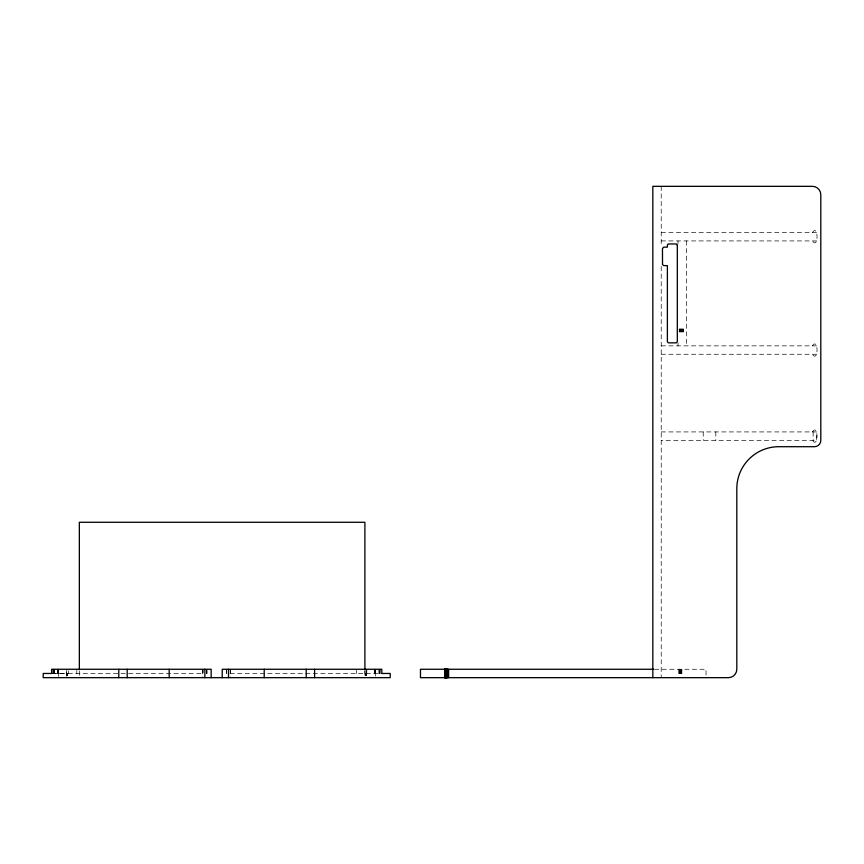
<?xml version="1.0" encoding="UTF-8"?>
<svg xmlns="http://www.w3.org/2000/svg" width="864" height="864" viewBox="0 0 864 864"><rect width="100%" height="100%" fill="white"/><g stroke="black" fill="none" stroke-linecap="round" stroke-linejoin="round"><path stroke-width="0.65" stroke-dasharray="4.32 3.24" d="M812.398 232.524C818.586 223.452 818.586 250.009 812.398 240.926M812.398 345.859C818.586 336.776 818.586 363.334 812.398 354.262M812.398 431.924C818.586 422.842 818.586 449.399 812.398 440.327M661.219 232.524L816.599 232.524M661.219 240.926L816.599 240.926M679.223 329.065L686.416 329.065M679.223 329.173L686.416 329.249M679.223 329.357L686.416 329.357M679.223 329.486L686.416 329.486M679.223 329.8L686.416 329.8M679.223 329.983L686.416 329.983M679.223 330.188L686.416 330.188M679.223 330.404L686.416 330.404M679.223 330.631L686.416 330.631M679.223 330.88L686.416 330.88M679.223 331.139L686.416 331.139M679.223 331.398L686.416 331.398M679.223 331.668L686.416 331.668M679.223 331.938L686.416 331.938M661.219 345.859L816.599 345.859M661.219 354.262L816.599 354.262M661.219 431.924L816.599 431.924L816.588 440.327L661.219 440.327M654.512 669.265L706.039 669.265L706.039 677.668M52.952 673.466L203.062 673.456L202.975 670.313M51.602 673.466L68.396 673.466L68.396 669.265M206.226 673.456L206.971 673.456L206.982 669.265M226.8 673.456L226.422 669.265M230.008 673.456L381.802 673.466M813.132 431.924L813.132 440.327M715.813 431.924L715.813 440.327M703.22 431.924L703.22 440.327M686.416 240.926L686.416 345.859M681.88 669.265L681.836 676.469M681.696 669.265L681.696 676.469M681.469 669.265L681.599 676.469M681.318 669.265L681.318 676.469M681.156 669.265L681.156 676.469M680.962 669.265L680.962 676.469M680.767 669.265L680.767 676.469M680.551 669.265L680.551 676.469M680.314 669.265L680.314 676.469M680.076 669.265L680.076 676.469M679.817 669.265L679.817 676.469M679.558 669.265L679.558 676.469M679.288 669.265L679.288 676.469M678.737 669.265L678.737 676.469M678.024 240.926L678.024 243.95M678.024 342.835L678.024 345.859M661.219 186.332L661.219 246.305M661.219 266.49L661.219 677.668M380.095 669.265L379.987 676.469M379.879 669.265L379.879 676.469M379.631 669.265L379.631 676.469M379.501 669.265L379.501 676.469M379.231 669.265L379.231 676.469M378.95 669.265L378.95 676.469M375.602 669.265L375.624 676.469L375.494 669.265M375.257 669.265L375.386 676.469M375.106 669.265L375.181 676.469M374.933 669.265L375.019 676.469M374.76 669.265L374.846 676.469M374.684 669.265L374.684 676.469M366.779 669.265L366.779 676.469M366.66 669.265L366.671 676.469M366.584 669.265L366.584 675.562M366.314 673.466L366.314 675.562M366.077 673.466L366.152 675.562M366.012 673.466L365.947 675.562M365.72 673.466L365.71 675.562M365.008 669.265L365.008 673.466M364.9 670.972L364.9 677.668M356.605 670.313L356.605 673.466M230.623 669.265L230.623 677.668M230.342 670.313L230.342 673.456M226.616 670.313L226.616 673.456M206.777 670.313L206.852 673.456M206.701 673.456L206.593 670.313L206.485 673.456M206.366 670.313L206.366 673.456M202.846 670.313L202.846 673.456M202.781 669.265L202.781 677.668M79.348 670.972L79.348 676.328M76.799 670.313L76.799 673.466M67.694 673.466L67.684 675.562M67.511 673.466L67.554 675.562M67.392 673.466L67.392 675.562M67.241 673.466L67.241 675.562M66.906 673.466L67.003 675.562M58.72 676.469L58.644 669.265L58.547 676.469M58.288 669.265L58.374 676.469M58.136 669.265L58.212 676.469M58.072 669.265L57.899 676.469M57.78 669.265L57.769 676.469M54.443 669.265L54.443 676.469M54.162 669.265L54.162 676.469M54.032 669.265L54.032 676.469M53.892 669.265L53.762 676.469M53.644 669.265L53.644 676.469M53.525 669.265L53.525 676.469M53.309 669.265L53.309 676.469M53.125 669.265L53.212 676.469M52.985 669.265L52.985 676.469M230.245 673.456L230.245 670.313L230.126 673.456M66.722 676.469L66.744 669.265L66.625 676.469"/><path stroke-width="1.3" d="M653.508 669.265L420.476 669.265L420.476 677.668L728.417 677.668A8.402 8.402 0 0 0 736.808 669.265L736.808 488.689A41.99 41.99 0 0 1 778.81 446.699L814.504 446.699A6.296 6.296 0 0 0 820.8 440.402L820.8 194.735A8.402 8.402 0 0 0 812.398 186.332L652.828 186.332L652.828 677.668M448.632 669.265L448.632 677.668M447.757 669.265L447.757 677.668M447.217 669.265L447.217 677.668M446.947 669.265L446.947 677.668M446.677 669.265L446.677 677.668M446.429 669.265L446.429 677.668M446.18 669.265L446.18 677.668M445.954 669.265L445.954 677.668M445.738 669.265L445.738 677.668M445.532 669.265L445.532 677.668M445.349 669.265L445.349 677.668M445.176 669.265L445.176 677.668M445.036 669.265L444.906 677.668M444.712 669.265L444.798 677.668M444.625 669.265L444.658 677.668M364.9 669.632L364.9 522.288L79.348 522.288L79.348 669.632M314.604 669.265L314.604 677.668M306.212 669.265L306.212 677.668M264.211 669.265L264.211 677.668M228.517 669.265L228.517 677.668M222.221 677.668L222.221 669.265L381.802 669.265L381.802 673.466L390.204 673.466L390.204 677.668L43.2 677.668L43.2 673.466L51.602 673.466L51.602 669.265L211.172 669.265L211.172 677.668M204.876 669.265L204.876 677.668M169.182 669.265L169.182 677.668M127.192 669.265L127.192 677.668M118.789 669.265L118.789 677.668M677.322 245.246L677.322 341.701L676.361 342.835L668.347 342.835L667.386 341.701L667.386 265.637L663.649 265.583L662.515 264.449L662.461 248.594L663.649 247.18L667.386 247.126L667.451 244.793L668.261 243.972L676.35 243.961L677.322 245.246"/></g></svg>
